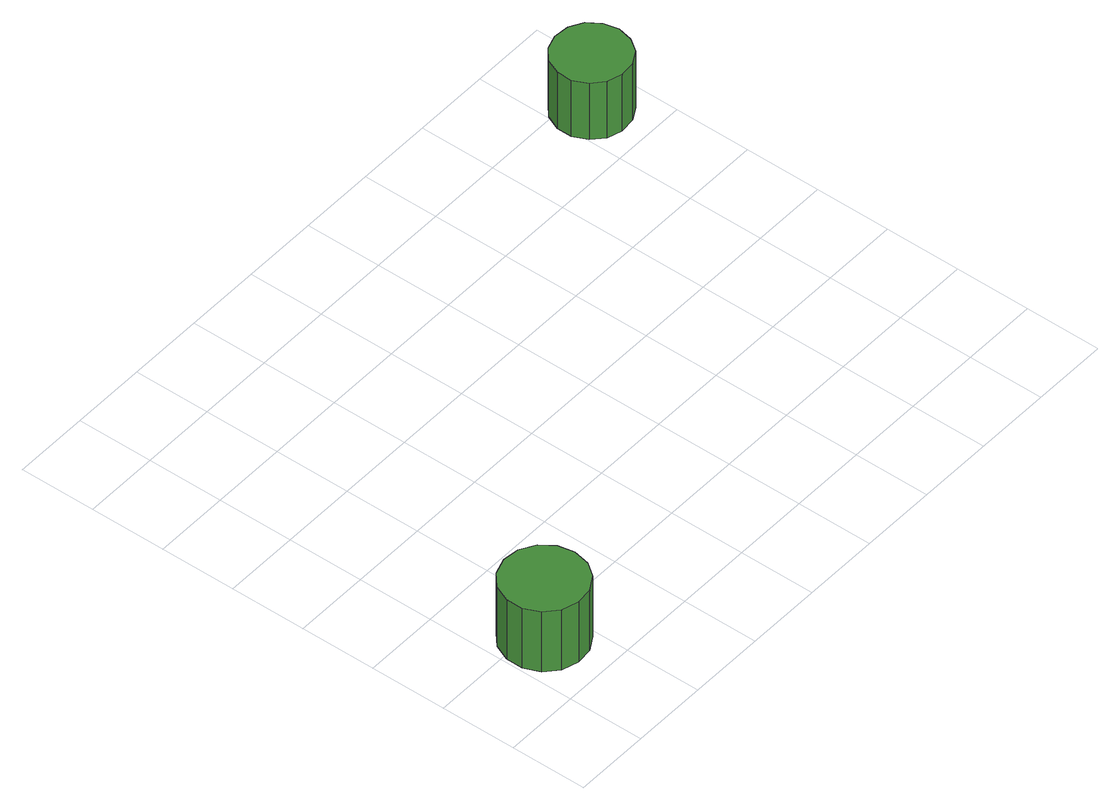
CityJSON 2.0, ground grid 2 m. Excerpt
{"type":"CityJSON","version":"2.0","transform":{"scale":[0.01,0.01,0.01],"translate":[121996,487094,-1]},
"CityObjects":{
"tree1":{"type":"SolitaryVegetationObject","attributes":{"function":"something"},"geometry":[{"type":"MultiSurface","lod":"1","boundaries":[[[0,1,2,3,4,5,6,7,8,9,10,11,12,13,14]],[[15,16,17,18,19,20,21,22,23,24,25,26,27,28,29]],[[0,29,28,1]],[[1,28,27,2]],[[2,27,26,3]],[[3,26,25,4]],[[4,25,24,5]],[[5,24,23,6]],[[6,23,22,7]],[[7,22,21,8]],[[8,21,20,9]],[[9,20,19,10]],[[10,19,18,11]],[[11,18,17,12]],[[12,17,16,13]],[[13,16,15,14]],[[14,15,29,0]]]}]},
"tree2":{"type":"SolitaryVegetationObject","attributes":{"function":"something"},"geometry":[{"type":"MultiSurface","lod":"1","boundaries":[[[30,31,32,33,34,35,36,37,38,39,40,41,42,43,44]],[[45,46,47,48,49,50,51,52,53,54,55,56,57,58,59]],[[30,59,58,31]],[[31,58,57,32]],[[32,57,56,33]],[[33,56,55,34]],[[34,55,54,35]],[[35,54,53,36]],[[36,53,52,37]],[[37,52,51,38]],[[38,51,50,39]],[[39,50,49,40]],[[40,49,48,41]],[[41,48,47,42]],[[42,47,46,43]],[[43,46,45,44]],[[44,45,59,30]]]}]}
},
"vertices":[
[222,168,251],[213,211,251],[187,247,251],[148,270,251],[104,275,251],[61,261,251],[28,231,251],[10,190,251],[10,145,251],[28,104,251],[61,74,251],[104,61,251],[148,65,251],[187,88,251],[213,124,251],[213,124,67],[187,88,67],[148,65,67],[104,61,67],[61,74,67],[28,104,67],[10,145,67],[10,190,67],[28,231,67],[61,261,67],[104,275,67],[148,270,67],[187,247,67],[213,211,67],[222,168,67],
[1581,1149,240],[1572,1188,240],[1549,1221,240],[1514,1241,240],[1473,1245,240],[1435,1233,240],[1405,1206,240],[1388,1169,240],[1388,1128,240],[1405,1091,240],[1435,1064,240],[1473,1052,240],[1514,1056,240],[1549,1076,240],[1572,1109,240],[1572,1109,67],[1549,1076,67],[1514,1056,67],[1473,1052,67],[1435,1064,67],[1405,1091,67],[1388,1128,67],[1388,1169,67],[1405,1206,67],[1435,1233,67],[1473,1245,67],[1514,1241,67],[1549,1221,67],[1572,1188,67],[1581,1149,67]
]}
